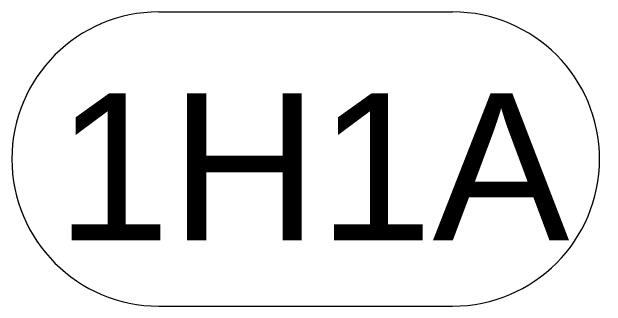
# Model space of a CAD drawing. Header units: inches. Extents: x -1287 to 1590, y -3558 to 989.
# Drawn here: x 437.57 to 455.77, y 408.26 to 417.26 of the extents above; entities that cross this region are included whole.
import ezdxf

# ---------------------------------------------------------------- set-up
doc = ezdxf.new("R2010")
doc.units = ezdxf.units.IN
doc.header["$MEASUREMENT"] = 0
doc.layers.add('A-DOOR-IDEN', color=31, linetype='Continuous', lineweight=9)
doc.styles.add('Swis721 Lt BT', font='swissl.ttf', dxfattribs={"height": 4.5})

# ---------------------------------------------------------------- blocks, each defined once
blk = doc.blocks.new('Door Tag - Door Tag-41184-1st Floor Construction')
at = {"layer": 'A-DOOR-IDEN'}
for p, q in [((-0.09375, 0.09375), (0.09375, 0.09375)), ((-0.09375, -0.09375), (0.09375, -0.09375))]:
    blk.add_line(p, q, dxfattribs=at)
for centre, start, end in [((-0.09375, 0), 90, 270), ((0.09375, 0), 270, 90)]:
    blk.add_arc(centre, 0.09375, start, end, dxfattribs=at)

msp = doc.modelspace()

# ---------------------------------------------------------------- block references
at = {"layer": 'A-DOOR-IDEN', "xscale": 47.99999999999997, "yscale": 47.99999999999997, "zscale": 47.99999999999997}
msp.add_blockref('Door Tag - Door Tag-41184-1st Floor Construction', (446.567, 412.759), dxfattribs=at)

# ---------------------------------------------------------------- texts
at = {"layer": 'A-DOOR-IDEN', "insert": (438.921, 414.77), "char_height": 4.5, "width": 18.3315, "attachment_point": 1, "style": 'Swis721 Lt BT'}
msp.add_mtext('1H1A', dxfattribs=at)

doc.saveas('drawing.dxf')
